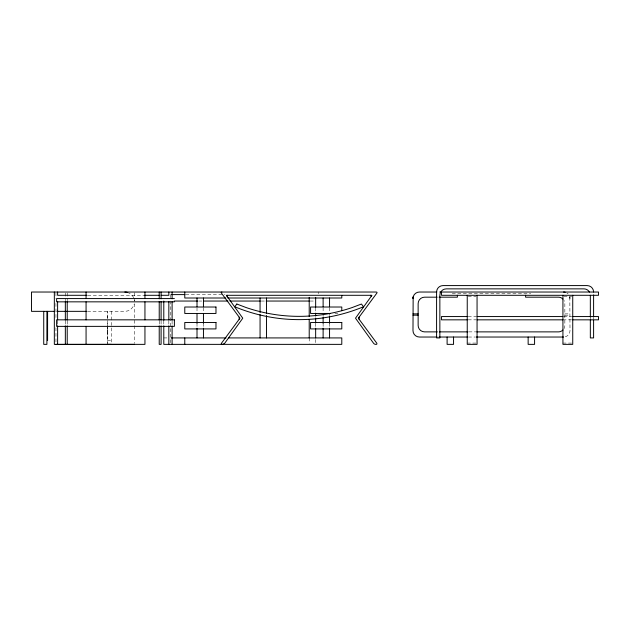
<?xml version="1.0" encoding="UTF-8"?>
<svg xmlns="http://www.w3.org/2000/svg" width="630" height="630" viewBox="0 0 630 630"><rect width="100%" height="100%" fill="white"/><g stroke="black" fill="none" stroke-linecap="round" stroke-linejoin="round"><path stroke-width="0.47" stroke-dasharray="3.15 2.36" d="M107.384 344.366L107.391 327.206M107.399 326.285L107.399 322.552M107.399 318.819L107.407 311.346L107.384 325.214M452.238 293.312L530.744 293.312M185.748 294.604L225.044 294.604M87.735 295.297L144.569 295.297M468.224 296.588L476.075 296.588M563.913 296.588L571.764 296.588M569.827 297.179L570 330.592A6.442 6.442 0 0 1 565.228 336.814M198.615 301.045L202.529 301.045M261.253 301.045L265.167 301.045M310.133 301.045L313.811 301.045M87.491 311.346L124.819 311.346A9.663 9.663 0 0 0 134.143 304.188M334.963 313.457L337.885 313.457M564.85 313.882L570 313.882M564.85 315.173L570 315.173M468.224 316.559L476.075 316.559M563.913 316.559L571.764 316.559M468.224 319.835L476.075 319.835M562.929 319.835L571.764 319.835M468.854 331.876L475.745 331.876M468.452 337.034L475.311 337.034M163.792 337.924L167.47 337.924M107.384 340.499L111.274 340.499M467.24 343.074L476.075 343.074M562.929 343.074L571.764 343.074M569.78 296.801L570 298.47A6.442 6.442 0 0 0 569.134 295.25M107.384 327.97L107.391 334.593M593.602 317.244L593.602 319.182M590.334 316.953L590.334 318.922M329.553 307.739L329.553 315.528M329.553 323.324L329.553 327.214M323.119 307.739L323.119 312.606M323.119 313.582L323.119 316.504M323.119 323.324L323.119 327.214M318.229 292.029L318.229 293.745M315.654 307.834L315.654 312.693M315.654 323.371L315.654 327.781M315.654 339.483L315.654 343.445M309.212 337.924L309.212 343.445M203.451 307.739L203.451 312.606M203.451 323.324L203.451 327.214M197.009 307.739L197.009 312.606M197.009 323.324L197.009 327.214M172.1 321.103L172.1 324.978M170.234 294.604L170.234 299.203M170.234 301.045L170.234 343.445M168.832 320.977L168.832 324.875M163.792 320.946L163.792 325.308M161.099 320.977L161.099 324.978M159.225 320.977L159.225 324.978M134.474 292.674L134.474 343.397M111.274 311.346L111.274 344.366M107.384 325.915L107.384 343.397M67.221 292.997L67.221 300.754M67.221 320.977L67.221 324.978M65.339 292.997L65.339 300.754M65.339 320.977L65.339 324.978M57.613 320.977L57.613 324.875M55.968 292.674L55.968 298.47M55.968 303.353L55.968 319.166M55.968 327.765L55.968 343.397M127.315 292.359A9.663 9.663 0 0 1 134.442 300.849M566.779 292.887A6.442 6.442 0 0 1 568.11 293.911M563.984 328.663A6.442 6.442 0 0 0 564.85 325.442L564.85 303.621A6.442 6.442 0 0 0 563.984 300.4"/><path stroke-width="0.94" d="M46.935 311.346L46.896 344.366L43.73 344.366L43.73 311.346M107.384 344.382L111.274 344.366M413.201 296.801L412.981 298.47A6.442 6.442 0 0 1 419.423 292.029L436.795 292.029M239.187 319.237L239.187 317.158M359.092 317.158L359.092 319.237M371.196 296.336L371.361 295.604L370.668 295.297M221.917 292.029L221.232 292.328L221.398 293.06L239.951 318.197L221.398 343.326L221.232 344.059L221.917 344.366M227.603 295.297L226.918 295.604L227.084 296.336M222.618 344.366L224.666 343.326L242.77 318.197L226.32 295.297L371.96 295.297L355.501 318.197L373.606 343.326C374.118 344.397 377.622 345.13 376.882 343.326L358.328 318.197L376.882 293.06L377.047 292.328L376.354 292.029L31.5 292.029L31.5 311.346L54.093 311.346M439.693 292.029L598.5 292.029L598.5 295.297L441.488 295.297L441.488 292.029M171.21 294.604L184.913 294.604M86.924 295.297L57.613 295.297L57.613 292.029M144.569 295.297L159.225 295.297M161.099 295.297L168.832 295.297L168.832 292.029M413.154 297.179L412.981 330.592A6.442 6.442 0 0 0 419.423 337.034L437.07 337.034M437.126 297.179L424.573 297.179A6.442 6.442 0 0 0 418.139 303.621L418.139 325.442A6.442 6.442 0 0 0 424.573 331.876L437.37 331.876M439.055 297.179L457.388 297.179L457.388 295.25M225.839 298.006L184.779 298.006L184.779 292.029M227.8 298.006L341.791 298.006L341.791 295.446M174.392 298.573L56.629 298.573L56.629 301.841L174.392 301.841M174.148 301.045L197.639 301.045M203.506 301.045L227.981 301.045M229.934 301.045L260.277 301.045M266.151 301.045L309.212 301.045M57.039 311.346L86.507 311.346M330.089 313.457L310.582 313.457L310.582 307.015L341.791 307.015L341.791 310.7M412.981 313.882L418.139 313.882M412.981 315.173L418.139 315.173M467.24 316.559L441.488 316.559L441.488 319.835L467.24 319.835M477.06 316.559L562.929 316.559M572.741 316.559L598.5 316.559L598.5 319.835L572.741 319.835M477.06 319.835L562.929 319.835M439.338 331.876L467.877 331.876M476.729 331.876L558.408 331.876A6.442 6.442 0 0 0 562.96 329.994M439.031 337.034L467.468 337.034M476.296 337.034L563.559 337.034M171.21 337.924L226.02 337.924M228.777 337.924L341.791 337.924L341.791 344.366L163.792 344.366L163.792 325.828M593.602 294.934L593.602 316.276M593.602 320.15L593.602 337.924L590.334 337.924L590.334 319.906M590.334 295.297L590.334 316.953M572.741 295.297L572.741 344.366L562.929 344.366L562.929 295.297M534.579 337.034L534.579 344.366L528.145 344.366L528.145 337.034M525.593 295.25L525.593 297.179L558.408 297.179A6.442 6.442 0 0 1 562.96 299.069M477.06 295.297L477.06 344.366L467.24 344.366L467.24 295.297M453.553 337.034L453.553 344.366L447.111 344.366L447.111 337.034M329.553 298.006L329.553 306.771M329.553 316.504L329.553 323.324M329.553 328.191L329.553 337.924M323.119 298.006L323.119 306.771M323.119 317.481L323.119 323.324M323.119 328.191L323.119 337.924M315.654 297.36L315.654 307.29M315.654 313.142L315.654 316.071M315.654 318.024L315.654 322.899M315.654 328.222L315.654 337.924M309.212 297.36L309.212 316.575M309.212 319.481L309.212 337.924M266.506 298.006L266.506 313.582M266.506 315.528L266.506 337.924M260.064 298.006L260.064 312.606M260.064 314.559L260.064 337.924M203.451 298.006L203.451 306.771M203.451 313.582L203.451 323.324M203.451 328.191L203.451 337.924M197.009 298.006L197.009 306.771M197.009 313.582L197.009 323.324M197.009 328.191L197.009 337.924M184.779 337.924L184.779 344.366M172.1 292.029L172.1 298.809M172.1 301.723L172.1 320.135M172.1 325.954L172.1 344.366M168.832 301.494L168.832 320.009M168.832 325.852L168.832 344.366M163.792 301.045L163.792 320.457M161.099 292.029L161.099 298.809M161.099 301.494L161.099 320.135M161.099 325.852L161.099 344.366L159.225 344.366L159.225 325.852M159.225 292.029L159.225 298.809M159.225 301.494L159.225 320.135M144.947 292.029L144.947 298.573M144.947 301.841L144.947 319.835M144.947 326.371L144.947 344.366L54.337 344.366L54.337 292.029M134.474 344.366L55.968 344.413M86.066 292.029L86.066 298.573M86.066 301.841L86.066 319.835M86.066 326.371L86.066 344.366M67.221 301.494L67.221 320.135M67.221 325.852L67.221 344.366M65.339 301.494L65.339 320.135M65.339 325.852L65.339 344.366M57.613 301.494L57.613 320.009M57.613 325.852L57.613 344.366M47.589 311.346L47.589 340.499M593.602 292.029A6.442 6.442 0 0 0 587.16 285.587L443.024 285.587A6.442 6.442 0 0 0 436.59 292.029L436.59 337.924L439.858 337.924L439.858 295.297A6.442 6.442 0 0 1 446.3 288.863L583.892 288.863A6.442 6.442 0 0 1 589.467 292.076M124.819 292.029A9.663 9.663 0 0 1 127.315 292.359M563.559 292.029A6.442 6.442 0 0 1 565.228 292.249M236.825 304.03L234.769 306.747A167.304 167.304 0 0 0 363.51 306.747L361.447 304.03L352.154 307.55A164.036 164.036 0 0 1 246.125 307.55L236.825 304.03M215.98 307.015L184.779 307.015L184.779 313.457L215.98 313.457L215.98 307.015M174.392 319.835L56.629 319.835L56.629 326.371L174.392 326.371L174.392 319.835M215.98 322.473L184.779 322.473L184.779 328.915L215.98 328.915L215.98 322.473M341.791 322.473L310.582 322.473L310.582 328.915L341.791 328.915L341.791 322.473"/></g></svg>
